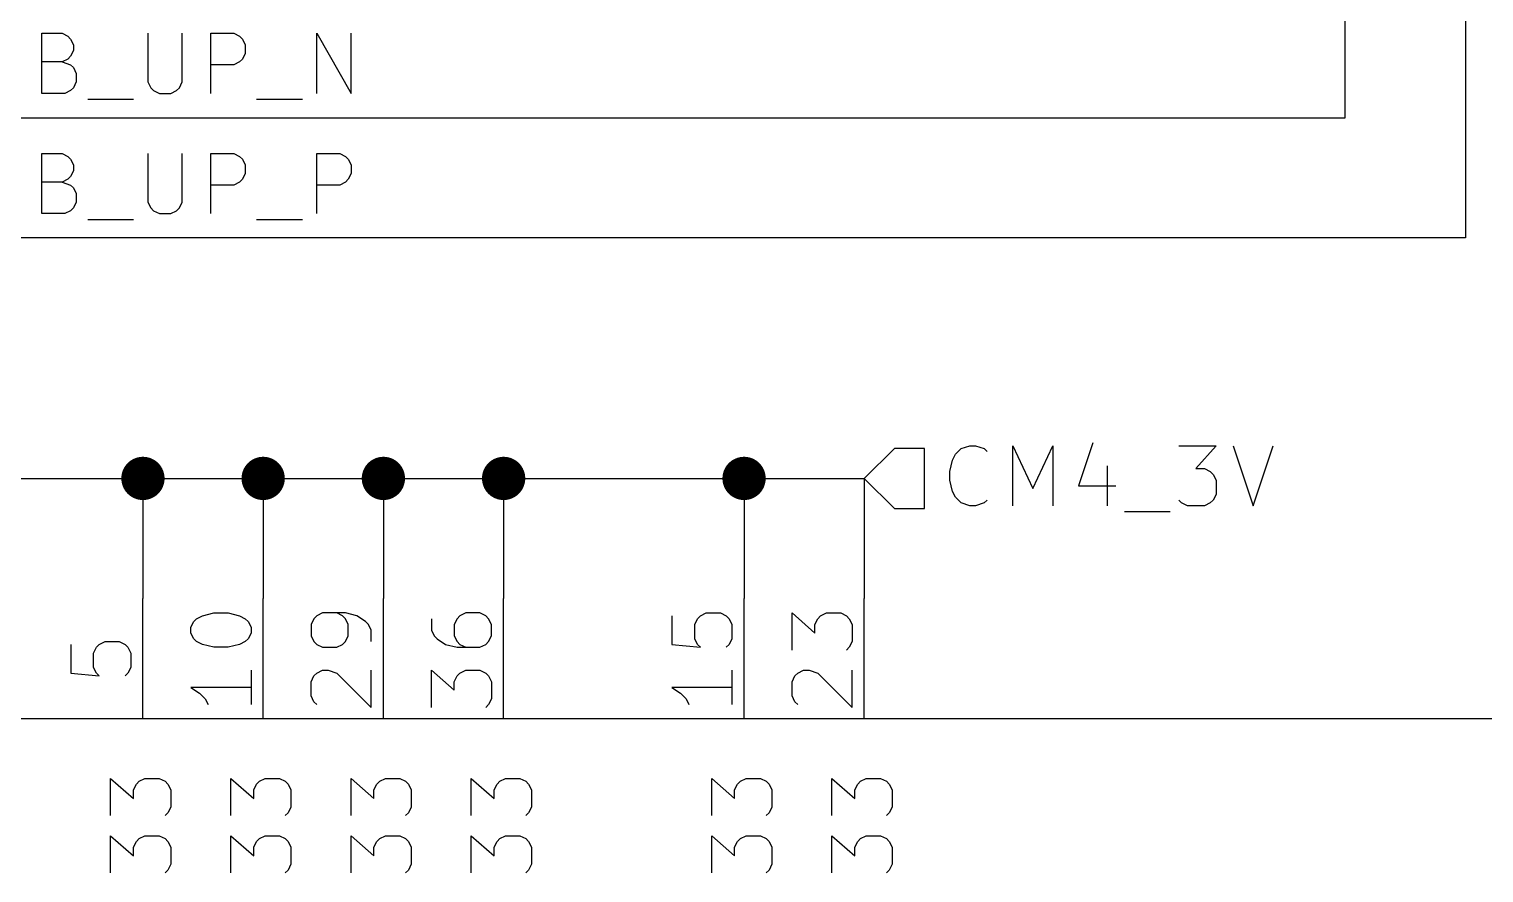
# Model space of a CAD drawing. Header units: millimetres. Extents: x 10 to 287, y -200 to -10.
# Drawn here: x 175.39 to 206.13, y -75.64 to -57.82 of the extents above; entities that cross this region are included whole.
import ezdxf

# ---------------------------------------------------------------- set-up
doc = ezdxf.new("R2010")
doc.units = ezdxf.units.MM
for name, color, linetype in [('GREENSIXTYFIVE', 129, 'CONTINUOUS'), ('LIGHTGREEN', 92, 'CONTINUOUS'), ('LIGHTRED', 12, 'CONTINUOUS'), ('RED', 14, 'CONTINUOUS'), ('REDSIX', 19, 'CONTINUOUS'), ('WHITE', 250, 'CONTINUOUS'), ('YELLOWTHREE', 44, 'CONTINUOUS')]:
    doc.layers.add(name, color=color, linetype=linetype)

msp = doc.modelspace()

# ---------------------------------------------------------------- linework, layer by layer
at = {"layer": 'GREENSIXTYFIVE', "linetype": 'CONTINUOUS'}
for p, q in [((177.1175, -74.434), (177.1175, -73.6478)), ((177.1175, -73.6478), (177.6013, -74.0712)), ((177.1175, -74.434), (177.1175, -73.6478)), ((177.1175, -73.6478), (177.6013, -74.0712)), ((177.6618, -73.7688), (177.7223, -73.7083)), ((177.6618, -73.7688), (177.7223, -73.7083)), ((177.7223, -73.7083), (177.8432, -73.6478)), ((177.7223, -73.7083), (177.8432, -73.6478)), ((177.8432, -73.6478), (178.1456, -73.6478)), ((177.8432, -73.6478), (178.1456, -73.6478)), ((178.1456, -73.6478), (178.2666, -73.7083)), ((178.1456, -73.6478), (178.2666, -73.7083)), ((178.2666, -73.7083), (178.3271, -73.7688)), ((178.2666, -73.7083), (178.3271, -73.7688)), ((179.6575, -74.434), (179.6575, -73.6478)), ((179.6575, -73.6478), (180.1413, -74.0712)), ((179.6575, -74.434), (179.6575, -73.6478)), ((179.6575, -73.6478), (180.1413, -74.0712)), ((180.2018, -73.7688), (180.2623, -73.7083)), ((180.2018, -73.7688), (180.2623, -73.7083)), ((180.2623, -73.7083), (180.3832, -73.6478)), ((180.2623, -73.7083), (180.3832, -73.6478)), ((180.3832, -73.6478), (180.6856, -73.6478)), ((180.3832, -73.6478), (180.6856, -73.6478)), ((180.6856, -73.6478), (180.8066, -73.7083)), ((180.6856, -73.6478), (180.8066, -73.7083)), ((180.8066, -73.7083), (180.8671, -73.7688)), ((180.8066, -73.7083), (180.8671, -73.7688)), ((182.1975, -74.434), (182.1975, -73.6478)), ((182.1975, -73.6478), (182.6813, -74.0712)), ((182.1975, -74.434), (182.1975, -73.6478)), ((182.1975, -73.6478), (182.6813, -74.0712)), ((182.7418, -73.7688), (182.8023, -73.7083)), ((182.7418, -73.7688), (182.8023, -73.7083)), ((182.8023, -73.7083), (182.9232, -73.6478)), ((182.8023, -73.7083), (182.9232, -73.6478)), ((182.9232, -73.6478), (183.2256, -73.6478)), ((182.9232, -73.6478), (183.2256, -73.6478)), ((183.2256, -73.6478), (183.3466, -73.7083)), ((183.2256, -73.6478), (183.3466, -73.7083)), ((183.3466, -73.7083), (183.4071, -73.7688)), ((183.3466, -73.7083), (183.4071, -73.7688)), ((184.7375, -74.434), (184.7375, -73.6478)), ((184.7375, -73.6478), (185.2213, -74.0712)), ((184.7375, -74.434), (184.7375, -73.6478)), ((184.7375, -73.6478), (185.2213, -74.0712)), ((185.2818, -73.7688), (185.3423, -73.7083)), ((185.2818, -73.7688), (185.3423, -73.7083)), ((185.3423, -73.7083), (185.4632, -73.6478)), ((185.3423, -73.7083), (185.4632, -73.6478)), ((185.4632, -73.6478), (185.7656, -73.6478)), ((185.4632, -73.6478), (185.7656, -73.6478)), ((185.7656, -73.6478), (185.8866, -73.7083)), ((185.7656, -73.6478), (185.8866, -73.7083)), ((185.8866, -73.7083), (185.9471, -73.7688)), ((185.8866, -73.7083), (185.9471, -73.7688)), ((189.8175, -74.434), (189.8175, -73.6478)), ((189.8175, -73.6478), (190.3013, -74.0712)), ((189.8175, -74.434), (189.8175, -73.6478)), ((189.8175, -73.6478), (190.3013, -74.0712)), ((190.3618, -73.7688), (190.4223, -73.7083)), ((190.3618, -73.7688), (190.4223, -73.7083)), ((190.4223, -73.7083), (190.5432, -73.6478)), ((190.4223, -73.7083), (190.5432, -73.6478)), ((190.5432, -73.6478), (190.8456, -73.6478)), ((190.5432, -73.6478), (190.8456, -73.6478)), ((190.8456, -73.6478), (190.9666, -73.7083)), ((190.8456, -73.6478), (190.9666, -73.7083)), ((190.9666, -73.7083), (191.0271, -73.7688)), ((190.9666, -73.7083), (191.0271, -73.7688)), ((192.3575, -74.434), (192.3575, -73.6478)), ((192.3575, -73.6478), (192.8413, -74.0712)), ((192.3575, -74.434), (192.3575, -73.6478)), ((192.3575, -73.6478), (192.8413, -74.0712)), ((192.9018, -73.7688), (192.9623, -73.7083)), ((192.9018, -73.7688), (192.9623, -73.7083)), ((192.9623, -73.7083), (193.0832, -73.6478)), ((192.9623, -73.7083), (193.0832, -73.6478)), ((193.0832, -73.6478), (193.3856, -73.6478)), ((193.0832, -73.6478), (193.3856, -73.6478)), ((193.3856, -73.6478), (193.5066, -73.7083)), ((193.3856, -73.6478), (193.5066, -73.7083)), ((193.5066, -73.7083), (193.5671, -73.7688)), ((193.5066, -73.7083), (193.5671, -73.7688)), ((177.6013, -73.8897), (177.6618, -73.7688)), ((177.6013, -73.8897), (177.6618, -73.7688)), ((177.6013, -74.0712), (177.6013, -73.8897)), ((177.6013, -74.0712), (177.6013, -73.8897)), ((178.3271, -73.7688), (178.3875, -73.8897)), ((178.3271, -73.7688), (178.3875, -73.8897)), ((178.3875, -73.8897), (178.3875, -74.2526)), ((178.3875, -73.8897), (178.3875, -74.2526)), ((180.1413, -73.8897), (180.2018, -73.7688)), ((180.1413, -73.8897), (180.2018, -73.7688)), ((180.1413, -74.0712), (180.1413, -73.8897)), ((180.1413, -74.0712), (180.1413, -73.8897)), ((180.8671, -73.7688), (180.9275, -73.8897)), ((180.8671, -73.7688), (180.9275, -73.8897)), ((180.9275, -73.8897), (180.9275, -74.2526)), ((180.9275, -73.8897), (180.9275, -74.2526)), ((182.6813, -73.8897), (182.7418, -73.7688)), ((182.6813, -73.8897), (182.7418, -73.7688)), ((182.6813, -74.0712), (182.6813, -73.8897)), ((182.6813, -74.0712), (182.6813, -73.8897)), ((183.4071, -73.7688), (183.4675, -73.8897)), ((183.4071, -73.7688), (183.4675, -73.8897)), ((183.4675, -73.8897), (183.4675, -74.2526)), ((183.4675, -73.8897), (183.4675, -74.2526)), ((185.2213, -73.8897), (185.2818, -73.7688)), ((185.2213, -73.8897), (185.2818, -73.7688)), ((185.2213, -74.0712), (185.2213, -73.8897)), ((185.2213, -74.0712), (185.2213, -73.8897)), ((185.9471, -73.7688), (186.0075, -73.8897)), ((185.9471, -73.7688), (186.0075, -73.8897)), ((186.0075, -73.8897), (186.0075, -74.2526)), ((186.0075, -73.8897), (186.0075, -74.2526)), ((190.3013, -73.8897), (190.3618, -73.7688)), ((190.3013, -73.8897), (190.3618, -73.7688)), ((190.3013, -74.0712), (190.3013, -73.8897)), ((190.3013, -74.0712), (190.3013, -73.8897)), ((191.0271, -73.7688), (191.0875, -73.8897)), ((191.0271, -73.7688), (191.0875, -73.8897)), ((191.0875, -73.8897), (191.0875, -74.2526)), ((191.0875, -73.8897), (191.0875, -74.2526)), ((192.8413, -73.8897), (192.9018, -73.7688)), ((192.8413, -73.8897), (192.9018, -73.7688)), ((192.8413, -74.0712), (192.8413, -73.8897)), ((192.8413, -74.0712), (192.8413, -73.8897)), ((193.5671, -73.7688), (193.6275, -73.8897)), ((193.5671, -73.7688), (193.6275, -73.8897)), ((193.6275, -73.8897), (193.6275, -74.2526)), ((193.6275, -73.8897), (193.6275, -74.2526)), ((178.3271, -74.3735), (178.2666, -74.434)), ((178.3271, -74.3735), (178.2666, -74.434)), ((178.3875, -74.2526), (178.3271, -74.3735)), ((178.3875, -74.2526), (178.3271, -74.3735)), ((180.8671, -74.3735), (180.8066, -74.434)), ((180.8671, -74.3735), (180.8066, -74.434)), ((180.9275, -74.2526), (180.8671, -74.3735)), ((180.9275, -74.2526), (180.8671, -74.3735)), ((183.4071, -74.3735), (183.3466, -74.434)), ((183.4071, -74.3735), (183.3466, -74.434)), ((183.4675, -74.2526), (183.4071, -74.3735)), ((183.4675, -74.2526), (183.4071, -74.3735)), ((185.9471, -74.3735), (185.8866, -74.434)), ((185.9471, -74.3735), (185.8866, -74.434)), ((186.0075, -74.2526), (185.9471, -74.3735)), ((186.0075, -74.2526), (185.9471, -74.3735)), ((191.0271, -74.3735), (190.9666, -74.434)), ((191.0271, -74.3735), (190.9666, -74.434)), ((191.0875, -74.2526), (191.0271, -74.3735)), ((191.0875, -74.2526), (191.0271, -74.3735)), ((193.5671, -74.3735), (193.5066, -74.434)), ((193.5671, -74.3735), (193.5066, -74.434)), ((193.6275, -74.2526), (193.5671, -74.3735)), ((193.6275, -74.2526), (193.5671, -74.3735)), ((177.1175, -75.6435), (177.1175, -74.8573)), ((177.1175, -74.8573), (177.6013, -75.2807)), ((177.1175, -75.6435), (177.1175, -74.8573)), ((177.1175, -74.8573), (177.6013, -75.2807)), ((177.6013, -75.0992), (177.6618, -74.9783)), ((177.6013, -75.0992), (177.6618, -74.9783)), ((177.6618, -74.9783), (177.7223, -74.9178)), ((177.6618, -74.9783), (177.7223, -74.9178)), ((177.7223, -74.9178), (177.8432, -74.8573)), ((177.7223, -74.9178), (177.8432, -74.8573)), ((177.8432, -74.8573), (178.1456, -74.8573)), ((177.8432, -74.8573), (178.1456, -74.8573)), ((178.1456, -74.8573), (178.2666, -74.9178)), ((178.1456, -74.8573), (178.2666, -74.9178)), ((178.2666, -74.9178), (178.3271, -74.9783)), ((178.2666, -74.9178), (178.3271, -74.9783)), ((178.3271, -74.9783), (178.3875, -75.0992)), ((178.3271, -74.9783), (178.3875, -75.0992)), ((179.6575, -75.6435), (179.6575, -74.8573)), ((179.6575, -74.8573), (180.1413, -75.2807)), ((179.6575, -75.6435), (179.6575, -74.8573)), ((179.6575, -74.8573), (180.1413, -75.2807)), ((180.1413, -75.0992), (180.2018, -74.9783)), ((180.1413, -75.0992), (180.2018, -74.9783)), ((180.2018, -74.9783), (180.2623, -74.9178)), ((180.2018, -74.9783), (180.2623, -74.9178)), ((180.2623, -74.9178), (180.3832, -74.8573)), ((180.2623, -74.9178), (180.3832, -74.8573)), ((180.3832, -74.8573), (180.6856, -74.8573)), ((180.3832, -74.8573), (180.6856, -74.8573)), ((180.6856, -74.8573), (180.8066, -74.9178)), ((180.6856, -74.8573), (180.8066, -74.9178)), ((180.8066, -74.9178), (180.8671, -74.9783)), ((180.8066, -74.9178), (180.8671, -74.9783)), ((180.8671, -74.9783), (180.9275, -75.0992)), ((180.8671, -74.9783), (180.9275, -75.0992)), ((182.1975, -75.6435), (182.1975, -74.8573)), ((182.1975, -74.8573), (182.6813, -75.2807)), ((182.1975, -75.6435), (182.1975, -74.8573)), ((182.1975, -74.8573), (182.6813, -75.2807)), ((182.6813, -75.0992), (182.7418, -74.9783)), ((182.6813, -75.0992), (182.7418, -74.9783)), ((182.7418, -74.9783), (182.8023, -74.9178)), ((182.7418, -74.9783), (182.8023, -74.9178)), ((182.8023, -74.9178), (182.9232, -74.8573)), ((182.8023, -74.9178), (182.9232, -74.8573)), ((182.9232, -74.8573), (183.2256, -74.8573)), ((182.9232, -74.8573), (183.2256, -74.8573)), ((183.2256, -74.8573), (183.3466, -74.9178)), ((183.2256, -74.8573), (183.3466, -74.9178)), ((183.3466, -74.9178), (183.4071, -74.9783)), ((183.3466, -74.9178), (183.4071, -74.9783)), ((183.4071, -74.9783), (183.4675, -75.0992)), ((183.4071, -74.9783), (183.4675, -75.0992)), ((184.7375, -75.6435), (184.7375, -74.8573)), ((184.7375, -74.8573), (185.2213, -75.2807)), ((184.7375, -75.6435), (184.7375, -74.8573)), ((184.7375, -74.8573), (185.2213, -75.2807)), ((185.2213, -75.0992), (185.2818, -74.9783)), ((185.2213, -75.0992), (185.2818, -74.9783)), ((185.2818, -74.9783), (185.3423, -74.9178)), ((185.2818, -74.9783), (185.3423, -74.9178)), ((185.3423, -74.9178), (185.4632, -74.8573)), ((185.3423, -74.9178), (185.4632, -74.8573)), ((185.4632, -74.8573), (185.7656, -74.8573)), ((185.4632, -74.8573), (185.7656, -74.8573)), ((185.7656, -74.8573), (185.8866, -74.9178)), ((185.7656, -74.8573), (185.8866, -74.9178)), ((185.8866, -74.9178), (185.9471, -74.9783)), ((185.8866, -74.9178), (185.9471, -74.9783)), ((185.9471, -74.9783), (186.0075, -75.0992)), ((185.9471, -74.9783), (186.0075, -75.0992)), ((189.8175, -75.6435), (189.8175, -74.8573)), ((189.8175, -74.8573), (190.3013, -75.2807)), ((189.8175, -75.6435), (189.8175, -74.8573)), ((189.8175, -74.8573), (190.3013, -75.2807)), ((190.3013, -75.0992), (190.3618, -74.9783)), ((190.3013, -75.0992), (190.3618, -74.9783)), ((190.3618, -74.9783), (190.4223, -74.9178)), ((190.3618, -74.9783), (190.4223, -74.9178)), ((190.4223, -74.9178), (190.5432, -74.8573)), ((190.4223, -74.9178), (190.5432, -74.8573)), ((190.5432, -74.8573), (190.8456, -74.8573)), ((190.5432, -74.8573), (190.8456, -74.8573)), ((190.8456, -74.8573), (190.9666, -74.9178)), ((190.8456, -74.8573), (190.9666, -74.9178)), ((190.9666, -74.9178), (191.0271, -74.9783)), ((190.9666, -74.9178), (191.0271, -74.9783)), ((191.0271, -74.9783), (191.0875, -75.0992)), ((191.0271, -74.9783), (191.0875, -75.0992)), ((192.3575, -75.6435), (192.3575, -74.8573)), ((192.3575, -74.8573), (192.8413, -75.2807)), ((192.3575, -75.6435), (192.3575, -74.8573)), ((192.3575, -74.8573), (192.8413, -75.2807)), ((192.8413, -75.0992), (192.9018, -74.9783)), ((192.8413, -75.0992), (192.9018, -74.9783)), ((192.9018, -74.9783), (192.9623, -74.9178)), ((192.9018, -74.9783), (192.9623, -74.9178)), ((192.9623, -74.9178), (193.0832, -74.8573)), ((192.9623, -74.9178), (193.0832, -74.8573)), ((193.0832, -74.8573), (193.3856, -74.8573)), ((193.0832, -74.8573), (193.3856, -74.8573)), ((193.3856, -74.8573), (193.5066, -74.9178)), ((193.3856, -74.8573), (193.5066, -74.9178)), ((193.5066, -74.9178), (193.5671, -74.9783)), ((193.5066, -74.9178), (193.5671, -74.9783)), ((193.5671, -74.9783), (193.6275, -75.0992)), ((193.5671, -74.9783), (193.6275, -75.0992)), ((177.6013, -75.2807), (177.6013, -75.0992)), ((177.6013, -75.2807), (177.6013, -75.0992)), ((178.3875, -75.0992), (178.3875, -75.4621)), ((178.3875, -75.0992), (178.3875, -75.4621)), ((180.1413, -75.2807), (180.1413, -75.0992)), ((180.1413, -75.2807), (180.1413, -75.0992)), ((180.9275, -75.0992), (180.9275, -75.4621)), ((180.9275, -75.0992), (180.9275, -75.4621)), ((182.6813, -75.2807), (182.6813, -75.0992)), ((182.6813, -75.2807), (182.6813, -75.0992)), ((183.4675, -75.0992), (183.4675, -75.4621)), ((183.4675, -75.0992), (183.4675, -75.4621)), ((185.2213, -75.2807), (185.2213, -75.0992)), ((185.2213, -75.2807), (185.2213, -75.0992)), ((186.0075, -75.0992), (186.0075, -75.4621)), ((186.0075, -75.0992), (186.0075, -75.4621)), ((190.3013, -75.2807), (190.3013, -75.0992)), ((190.3013, -75.2807), (190.3013, -75.0992)), ((191.0875, -75.0992), (191.0875, -75.4621)), ((191.0875, -75.0992), (191.0875, -75.4621)), ((192.8413, -75.2807), (192.8413, -75.0992)), ((192.8413, -75.2807), (192.8413, -75.0992)), ((193.6275, -75.0992), (193.6275, -75.4621)), ((193.6275, -75.0992), (193.6275, -75.4621)), ((178.3271, -75.583), (178.2666, -75.6435)), ((178.3271, -75.583), (178.2666, -75.6435)), ((178.3875, -75.4621), (178.3271, -75.583)), ((178.3875, -75.4621), (178.3271, -75.583)), ((180.8671, -75.583), (180.8066, -75.6435)), ((180.8671, -75.583), (180.8066, -75.6435)), ((180.9275, -75.4621), (180.8671, -75.583)), ((180.9275, -75.4621), (180.8671, -75.583)), ((183.4071, -75.583), (183.3466, -75.6435)), ((183.4071, -75.583), (183.3466, -75.6435)), ((183.4675, -75.4621), (183.4071, -75.583)), ((183.4675, -75.4621), (183.4071, -75.583)), ((185.9471, -75.583), (185.8866, -75.6435)), ((185.9471, -75.583), (185.8866, -75.6435)), ((186.0075, -75.4621), (185.9471, -75.583)), ((186.0075, -75.4621), (185.9471, -75.583)), ((191.0271, -75.583), (190.9666, -75.6435)), ((191.0271, -75.583), (190.9666, -75.6435)), ((191.0875, -75.4621), (191.0271, -75.583)), ((191.0875, -75.4621), (191.0271, -75.583)), ((193.5671, -75.583), (193.5066, -75.6435)), ((193.5671, -75.583), (193.5066, -75.6435)), ((193.6275, -75.4621), (193.5671, -75.583)), ((193.6275, -75.4621), (193.5671, -75.583))]:
    msp.add_line(p, q, dxfattribs=at)
at = {"layer": 'LIGHTGREEN', "linetype": 'CONTINUOUS'}
for p, q in [((205.74, -46.99), (205.74, -62.23)), ((203.2, -59.69), (203.2, -49.53)), ((146.05, -59.69), (203.2, -59.69)), ((205.74, -62.23), (148.59, -62.23)), ((157.48, -67.31), (177.8, -67.31)), ((177.8, -67.31), (177.8, -69.85)), ((177.8, -67.31), (180.34, -67.31)), ((180.34, -67.31), (180.34, -69.85)), ((180.34, -67.31), (182.88, -67.31)), ((182.88, -67.31), (182.88, -69.85)), ((182.88, -67.31), (185.42, -67.31)), ((185.42, -67.31), (185.42, -69.85)), ((185.42, -67.31), (190.5, -67.31)), ((190.5, -67.31), (190.5, -69.85)), ((190.5, -67.31), (193.04, -67.31)), ((193.04, -67.31), (193.04, -69.85))]:
    msp.add_line(p, q, dxfattribs=at)
at = {"layer": 'LIGHTGREEN', "const_width": 0.4572}
for points in [[(177.5714, -67.31, 1), (178.0286, -67.31, 1)], [(180.1114, -67.31, 1), (180.5686, -67.31, 1)], [(182.6514, -67.31, 1), (183.1086, -67.31, 1)], [(185.1914, -67.31, 1), (185.6486, -67.31, 1)], [(190.2714, -67.31, 1), (190.7286, -67.31, 1)]]:
    msp.add_lwpolyline(points, format="xyb", close=True, dxfattribs=at)
at = {"layer": 'LIGHTRED', "linetype": 'CONTINUOUS'}
for p, q in [((178.8129, -70.4547), (178.8734, -70.3338)), ((178.8129, -70.4547), (178.8734, -70.3338)), ((178.8734, -70.3338), (178.9339, -70.2733)), ((178.8734, -70.3338), (178.9339, -70.2733)), ((178.9339, -70.2733), (179.0548, -70.2128)), ((178.9339, -70.2733), (179.0548, -70.2128)), ((179.0548, -70.2128), (179.2967, -70.1523)), ((179.0548, -70.2128), (179.2967, -70.1523)), ((179.2967, -70.1523), (179.5991, -70.1523)), ((179.2967, -70.1523), (179.5991, -70.1523)), ((179.5991, -70.1523), (179.841, -70.2128)), ((179.5991, -70.1523), (179.841, -70.2128)), ((179.841, -70.2128), (179.962, -70.2733)), ((179.841, -70.2128), (179.962, -70.2733)), ((179.962, -70.2733), (180.0225, -70.3338)), ((179.962, -70.2733), (180.0225, -70.3338)), ((180.0225, -70.3338), (180.0829, -70.4547)), ((180.0225, -70.3338), (180.0829, -70.4547)), ((181.4134, -70.2733), (181.3529, -70.3942)), ((181.4134, -70.2733), (181.3529, -70.3942)), ((181.4739, -70.2128), (181.4134, -70.2733)), ((181.4739, -70.2128), (181.4134, -70.2733)), ((181.5948, -70.1523), (181.4739, -70.2128)), ((181.5948, -70.1523), (181.4739, -70.2128)), ((182.0786, -70.1523), (181.5948, -70.1523)), ((182.0786, -70.1523), (181.5948, -70.1523)), ((182.0182, -70.2128), (181.8972, -70.1523)), ((182.0182, -70.2128), (181.8972, -70.1523)), ((182.0786, -70.2733), (182.0182, -70.2128)), ((182.0786, -70.2733), (182.0182, -70.2128)), ((182.3205, -70.2128), (182.0786, -70.1523)), ((182.3205, -70.2128), (182.0786, -70.1523)), ((182.1391, -70.3942), (182.0786, -70.2733)), ((182.1391, -70.3942), (182.0786, -70.2733)), ((182.502, -70.3338), (182.3205, -70.2128)), ((182.502, -70.3338), (182.3205, -70.2128)), ((182.5625, -70.3942), (182.502, -70.3338)), ((182.5625, -70.3942), (182.502, -70.3338)), ((183.8929, -70.2733), (183.8929, -70.5152)), ((183.8929, -70.2733), (183.8929, -70.5152)), ((184.4372, -70.2733), (184.3767, -70.3942)), ((184.4372, -70.2733), (184.3767, -70.3942)), ((184.4977, -70.2128), (184.4372, -70.2733)), ((184.4977, -70.2128), (184.4372, -70.2733)), ((184.6186, -70.1523), (184.4977, -70.2128)), ((184.6186, -70.1523), (184.4977, -70.2128)), ((184.921, -70.1523), (184.6186, -70.1523)), ((184.921, -70.1523), (184.6186, -70.1523)), ((185.042, -70.2128), (184.921, -70.1523)), ((185.042, -70.2128), (184.921, -70.1523)), ((185.1025, -70.2733), (185.042, -70.2128)), ((185.1025, -70.2733), (185.042, -70.2128)), ((185.1629, -70.3942), (185.1025, -70.2733)), ((185.1629, -70.3942), (185.1025, -70.2733)), ((188.9729, -70.2128), (188.9729, -70.8176)), ((188.9729, -70.2128), (188.9729, -70.8176)), ((189.4567, -70.3942), (189.5172, -70.2733)), ((189.4567, -70.3942), (189.5172, -70.2733)), ((189.5172, -70.2733), (189.5777, -70.2128)), ((189.5172, -70.2733), (189.5777, -70.2128)), ((189.5777, -70.2128), (189.6986, -70.1523)), ((189.5777, -70.2128), (189.6986, -70.1523)), ((189.6986, -70.1523), (190.001, -70.1523)), ((189.6986, -70.1523), (190.001, -70.1523)), ((190.001, -70.1523), (190.122, -70.2128)), ((190.001, -70.1523), (190.122, -70.2128)), ((190.122, -70.2128), (190.1825, -70.2733)), ((190.122, -70.2128), (190.1825, -70.2733)), ((190.1825, -70.2733), (190.2429, -70.3942)), ((190.1825, -70.2733), (190.2429, -70.3942)), ((191.5129, -70.9385), (191.5129, -70.1523)), ((191.5129, -70.1523), (191.9967, -70.5757)), ((191.5129, -70.9385), (191.5129, -70.1523)), ((191.5129, -70.1523), (191.9967, -70.5757)), ((191.9967, -70.3942), (192.0572, -70.2733)), ((191.9967, -70.3942), (192.0572, -70.2733)), ((192.0572, -70.2733), (192.1177, -70.2128)), ((192.0572, -70.2733), (192.1177, -70.2128)), ((192.1177, -70.2128), (192.2386, -70.1523)), ((192.1177, -70.2128), (192.2386, -70.1523)), ((192.2386, -70.1523), (192.541, -70.1523)), ((192.2386, -70.1523), (192.541, -70.1523)), ((192.541, -70.1523), (192.662, -70.2128)), ((192.541, -70.1523), (192.662, -70.2128)), ((192.662, -70.2128), (192.7225, -70.2733)), ((192.662, -70.2128), (192.7225, -70.2733)), ((192.7225, -70.2733), (192.7829, -70.3942)), ((192.7225, -70.2733), (192.7829, -70.3942)), ((178.8129, -70.5757), (178.8129, -70.4547)), ((178.8129, -70.5757), (178.8129, -70.4547)), ((178.8734, -70.6966), (178.8129, -70.5757)), ((178.8734, -70.6966), (178.8129, -70.5757)), ((180.0829, -70.5757), (180.0225, -70.6966)), ((180.0829, -70.5757), (180.0225, -70.6966)), ((180.0829, -70.4547), (180.0829, -70.5757)), ((180.0829, -70.4547), (180.0829, -70.5757)), ((181.3529, -70.3942), (181.3529, -70.6361)), ((181.3529, -70.3942), (181.3529, -70.6361)), ((181.3529, -70.6361), (181.4134, -70.7571)), ((181.3529, -70.6361), (181.4134, -70.7571)), ((182.0786, -70.7571), (182.1391, -70.6361)), ((182.0786, -70.7571), (182.1391, -70.6361)), ((182.1391, -70.6361), (182.1391, -70.3942)), ((182.1391, -70.6361), (182.1391, -70.3942)), ((182.6229, -70.5152), (182.5625, -70.3942)), ((182.6229, -70.5152), (182.5625, -70.3942)), ((182.6229, -70.7571), (182.6229, -70.5152)), ((182.6229, -70.7571), (182.6229, -70.5152)), ((183.8929, -70.5152), (183.9534, -70.6361)), ((183.8929, -70.5152), (183.9534, -70.6361)), ((183.9534, -70.6361), (184.0139, -70.6966)), ((183.9534, -70.6361), (184.0139, -70.6966)), ((184.3767, -70.3942), (184.3767, -70.6361)), ((184.3767, -70.3942), (184.3767, -70.6361)), ((184.3767, -70.6361), (184.4372, -70.7571)), ((184.3767, -70.6361), (184.4372, -70.7571)), ((185.1025, -70.7571), (185.1629, -70.6361)), ((185.1025, -70.7571), (185.1629, -70.6361)), ((185.1629, -70.6361), (185.1629, -70.3942)), ((185.1629, -70.6361), (185.1629, -70.3942)), ((189.4567, -70.6966), (189.4567, -70.3942)), ((189.4567, -70.6966), (189.4567, -70.3942)), ((190.2429, -70.3942), (190.2429, -70.6966)), ((190.2429, -70.3942), (190.2429, -70.6966)), ((191.9967, -70.5757), (191.9967, -70.3942)), ((191.9967, -70.5757), (191.9967, -70.3942)), ((192.7829, -70.3942), (192.7829, -70.7571)), ((192.7829, -70.3942), (192.7829, -70.7571)), ((176.2729, -70.8175), (176.2729, -71.4223)), ((176.2729, -70.8175), (176.2729, -71.4223)), ((176.7567, -70.9989), (176.8172, -70.878)), ((176.7567, -70.9989), (176.8172, -70.878)), ((176.7567, -71.3013), (176.7567, -70.9989)), ((176.7567, -71.3013), (176.7567, -70.9989)), ((176.8172, -70.878), (176.8777, -70.8175)), ((176.8172, -70.878), (176.8777, -70.8175)), ((176.8777, -70.8175), (176.9986, -70.757)), ((176.8777, -70.8175), (176.9986, -70.757)), ((176.9986, -70.757), (177.301, -70.757)), ((176.9986, -70.757), (177.301, -70.757)), ((177.301, -70.757), (177.422, -70.8175)), ((177.301, -70.757), (177.422, -70.8175)), ((177.422, -70.8175), (177.4825, -70.878)), ((177.422, -70.8175), (177.4825, -70.878)), ((177.4825, -70.878), (177.5429, -70.9989)), ((177.4825, -70.878), (177.5429, -70.9989)), ((177.5429, -70.9989), (177.5429, -71.3013)), ((177.5429, -70.9989), (177.5429, -71.3013)), ((178.9339, -70.7571), (178.8734, -70.6966)), ((178.9339, -70.7571), (178.8734, -70.6966)), ((179.0548, -70.8176), (178.9339, -70.7571)), ((179.0548, -70.8176), (178.9339, -70.7571)), ((179.2967, -70.878), (179.0548, -70.8176)), ((179.2967, -70.878), (179.0548, -70.8176)), ((179.5991, -70.878), (179.2967, -70.878)), ((179.5991, -70.878), (179.2967, -70.878)), ((179.841, -70.8176), (179.5991, -70.878)), ((179.841, -70.8176), (179.5991, -70.878)), ((179.962, -70.7571), (179.841, -70.8176)), ((179.962, -70.7571), (179.841, -70.8176)), ((180.0225, -70.6966), (179.962, -70.7571)), ((180.0225, -70.6966), (179.962, -70.7571)), ((181.4134, -70.7571), (181.4739, -70.8176)), ((181.4134, -70.7571), (181.4739, -70.8176)), ((181.4739, -70.8176), (181.5948, -70.878)), ((181.4739, -70.8176), (181.5948, -70.878)), ((181.5948, -70.878), (181.8972, -70.878)), ((181.5948, -70.878), (181.8972, -70.878)), ((181.8972, -70.878), (182.0182, -70.8176)), ((181.8972, -70.878), (182.0182, -70.8176)), ((182.0182, -70.8176), (182.0786, -70.7571)), ((182.0182, -70.8176), (182.0786, -70.7571)), ((184.0139, -70.6966), (184.1953, -70.8176)), ((184.0139, -70.6966), (184.1953, -70.8176)), ((184.1953, -70.8176), (184.4372, -70.878)), ((184.1953, -70.8176), (184.4372, -70.878)), ((184.4372, -70.7571), (184.4977, -70.8176)), ((184.4372, -70.7571), (184.4977, -70.8176)), ((184.4372, -70.878), (184.921, -70.878)), ((184.4372, -70.878), (184.921, -70.878)), ((184.4977, -70.8176), (184.6186, -70.878)), ((184.4977, -70.8176), (184.6186, -70.878)), ((184.921, -70.878), (185.042, -70.8176)), ((184.921, -70.878), (185.042, -70.8176)), ((185.042, -70.8176), (185.1025, -70.7571)), ((185.042, -70.8176), (185.1025, -70.7571)), ((188.9729, -70.8176), (189.5777, -70.878)), ((188.9729, -70.8176), (189.5777, -70.878)), ((189.5172, -70.8176), (189.4567, -70.6966)), ((189.5172, -70.8176), (189.4567, -70.6966)), ((189.5777, -70.878), (189.5172, -70.8176)), ((189.5777, -70.878), (189.5172, -70.8176)), ((190.1825, -70.8176), (190.122, -70.878)), ((190.1825, -70.8176), (190.122, -70.878)), ((190.2429, -70.6966), (190.1825, -70.8176)), ((190.2429, -70.6966), (190.1825, -70.8176)), ((192.7225, -70.878), (192.662, -70.9385)), ((192.7225, -70.878), (192.662, -70.9385)), ((192.7829, -70.7571), (192.7225, -70.878)), ((192.7829, -70.7571), (192.7225, -70.878)), ((176.8172, -71.4223), (176.7567, -71.3013)), ((176.8172, -71.4223), (176.7567, -71.3013)), ((177.5429, -71.3013), (177.4825, -71.4223)), ((177.5429, -71.3013), (177.4825, -71.4223)), ((176.2729, -71.4223), (176.8777, -71.4827)), ((176.2729, -71.4223), (176.8777, -71.4827)), ((176.8777, -71.4827), (176.8172, -71.4223)), ((176.8777, -71.4827), (176.8172, -71.4223)), ((177.4825, -71.4223), (177.422, -71.4827)), ((177.4825, -71.4223), (177.422, -71.4827)), ((180.0829, -71.3618), (180.0829, -72.0875)), ((180.0829, -71.3618), (180.0829, -72.0875)), ((181.3529, -71.6037), (181.4134, -71.4828)), ((181.3529, -71.6037), (181.4134, -71.4828)), ((181.3529, -71.9061), (181.3529, -71.6037)), ((181.3529, -71.9061), (181.3529, -71.6037)), ((181.4134, -71.4828), (181.4739, -71.4223)), ((181.4134, -71.4828), (181.4739, -71.4223)), ((181.4739, -71.4223), (181.5948, -71.3618)), ((181.4739, -71.4223), (181.5948, -71.3618)), ((181.5948, -71.3618), (181.7158, -71.3618)), ((181.5948, -71.3618), (181.7158, -71.3618)), ((181.7158, -71.3618), (181.8972, -71.4223)), ((181.7158, -71.3618), (181.8972, -71.4223)), ((181.8972, -71.4223), (182.6229, -72.148)), ((181.8972, -71.4223), (182.6229, -72.148)), ((182.6229, -72.148), (182.6229, -71.3618)), ((182.6229, -72.148), (182.6229, -71.3618)), ((183.8929, -72.148), (183.8929, -71.3618)), ((183.8929, -71.3618), (184.3767, -71.7852)), ((183.8929, -72.148), (183.8929, -71.3618)), ((183.8929, -71.3618), (184.3767, -71.7852)), ((184.3767, -71.6037), (184.4372, -71.4828)), ((184.3767, -71.6037), (184.4372, -71.4828)), ((184.3767, -71.7852), (184.3767, -71.6037)), ((184.3767, -71.7852), (184.3767, -71.6037)), ((184.4372, -71.4828), (184.4977, -71.4223)), ((184.4372, -71.4828), (184.4977, -71.4223)), ((184.4977, -71.4223), (184.6186, -71.3618)), ((184.4977, -71.4223), (184.6186, -71.3618)), ((184.6186, -71.3618), (184.921, -71.3618)), ((184.6186, -71.3618), (184.921, -71.3618)), ((184.921, -71.3618), (185.042, -71.4223)), ((184.921, -71.3618), (185.042, -71.4223)), ((185.042, -71.4223), (185.1025, -71.4828)), ((185.042, -71.4223), (185.1025, -71.4828)), ((185.1025, -71.4828), (185.1629, -71.6037)), ((185.1025, -71.4828), (185.1629, -71.6037)), ((185.1629, -71.6037), (185.1629, -71.9666)), ((185.1629, -71.6037), (185.1629, -71.9666)), ((190.2429, -71.3618), (190.2429, -72.0875)), ((190.2429, -71.3618), (190.2429, -72.0875)), ((191.5129, -71.6037), (191.5734, -71.4828)), ((191.5129, -71.6037), (191.5734, -71.4828)), ((191.5129, -71.9061), (191.5129, -71.6037)), ((191.5129, -71.9061), (191.5129, -71.6037)), ((191.5734, -71.4828), (191.6339, -71.4223)), ((191.5734, -71.4828), (191.6339, -71.4223)), ((191.6339, -71.4223), (191.7548, -71.3618)), ((191.6339, -71.4223), (191.7548, -71.3618)), ((191.7548, -71.3618), (191.8758, -71.3618)), ((191.7548, -71.3618), (191.8758, -71.3618)), ((191.8758, -71.3618), (192.0572, -71.4223)), ((191.8758, -71.3618), (192.0572, -71.4223)), ((192.0572, -71.4223), (192.7829, -72.148)), ((192.0572, -71.4223), (192.7829, -72.148)), ((192.7829, -72.148), (192.7829, -71.3618)), ((192.7829, -72.148), (192.7829, -71.3618)), ((180.0829, -71.7247), (178.8129, -71.7247)), ((178.8129, -71.7247), (178.9944, -71.8456)), ((180.0829, -71.7247), (178.8129, -71.7247)), ((178.8129, -71.7247), (178.9944, -71.8456)), ((178.9944, -71.8456), (179.1153, -71.9666)), ((178.9944, -71.8456), (179.1153, -71.9666)), ((181.4134, -72.0271), (181.3529, -71.9061)), ((181.4134, -72.0271), (181.3529, -71.9061)), ((190.2429, -71.7247), (188.9729, -71.7247)), ((188.9729, -71.7247), (189.1544, -71.8456)), ((190.2429, -71.7247), (188.9729, -71.7247)), ((188.9729, -71.7247), (189.1544, -71.8456)), ((189.1544, -71.8456), (189.2753, -71.9666)), ((189.1544, -71.8456), (189.2753, -71.9666)), ((191.5734, -72.0271), (191.5129, -71.9061)), ((191.5734, -72.0271), (191.5129, -71.9061)), ((179.1153, -71.9666), (179.1758, -72.0875)), ((179.1153, -71.9666), (179.1758, -72.0875)), ((181.4739, -72.0875), (181.4134, -72.0271)), ((181.4739, -72.0875), (181.4134, -72.0271)), ((185.1025, -72.0875), (185.042, -72.148)), ((185.1025, -72.0875), (185.042, -72.148)), ((185.1629, -71.9666), (185.1025, -72.0875)), ((185.1629, -71.9666), (185.1025, -72.0875)), ((189.2753, -71.9666), (189.3358, -72.0875)), ((189.2753, -71.9666), (189.3358, -72.0875)), ((191.6339, -72.0875), (191.5734, -72.0271)), ((191.6339, -72.0875), (191.5734, -72.0271))]:
    msp.add_line(p, q, dxfattribs=at)
at = {"layer": 'RED', "linetype": 'CONTINUOUS'}
for p, q in [((177.8, -72.39), (177.8, -69.85)), ((177.8, -72.39), (177.8, -69.85)), ((180.34, -72.39), (180.34, -69.85)), ((180.34, -72.39), (180.34, -69.85)), ((182.88, -72.39), (182.88, -69.85)), ((182.88, -72.39), (182.88, -69.85)), ((185.42, -72.39), (185.42, -69.85)), ((185.42, -72.39), (185.42, -69.85)), ((190.5, -72.39), (190.5, -69.85)), ((190.5, -72.39), (190.5, -69.85)), ((193.04, -72.39), (193.04, -69.85)), ((193.04, -72.39), (193.04, -69.85)), ((210.82, -72.39), (160.02, -72.39))]:
    msp.add_line(p, q, dxfattribs=at)
at = {"layer": 'REDSIX', "linetype": 'CONTINUOUS'}
for p, q in [((175.6667, -59.1769), (175.6667, -57.9069)), ((175.6667, -57.9069), (176.0901, -57.9069)), ((176.0901, -57.9069), (176.211, -57.9674)), ((176.211, -57.9674), (176.2715, -58.0279)), ((176.2715, -58.0279), (176.332, -58.1488)), ((177.9043, -57.9069), (177.9043, -58.935)), ((178.63, -58.935), (178.63, -57.9069)), ((179.2348, -59.1769), (179.2348, -57.9069)), ((179.2348, -57.9069), (179.7186, -57.9069)), ((179.7186, -57.9069), (179.8396, -57.9674)), ((179.8396, -57.9674), (179.9001, -58.0279)), ((179.9001, -58.0279), (179.9605, -58.1488)), ((181.4724, -59.1769), (181.4724, -57.9069)), ((181.4724, -57.9069), (182.1981, -59.1769)), ((182.1981, -59.1769), (182.1981, -57.9069)), ((176.2715, -58.3907), (176.211, -58.4512)), ((176.332, -58.2698), (176.2715, -58.3907)), ((176.332, -58.1488), (176.332, -58.2698)), ((179.9605, -58.3303), (179.9001, -58.4512)), ((179.9605, -58.1488), (179.9605, -58.3303)), ((176.0901, -58.5117), (175.6667, -58.5117)), ((176.211, -58.4512), (176.0901, -58.5117)), ((176.0901, -58.5117), (176.2715, -58.5722)), ((176.2715, -58.5722), (176.332, -58.6326)), ((176.332, -58.6326), (176.3924, -58.7536)), ((179.7186, -58.5722), (179.2348, -58.5722)), ((179.8396, -58.5117), (179.7186, -58.5722)), ((179.9001, -58.4512), (179.8396, -58.5117)), ((176.3924, -58.935), (176.332, -59.056)), ((176.3924, -58.7536), (176.3924, -58.935)), ((177.9043, -58.935), (177.9648, -59.056)), ((178.5696, -59.056), (178.63, -58.935)), ((176.1505, -59.1769), (175.6667, -59.1769)), ((176.2715, -59.1165), (176.1505, -59.1769)), ((176.332, -59.056), (176.2715, -59.1165)), ((176.6344, -59.2979), (177.602, -59.2979)), ((177.9648, -59.056), (178.0253, -59.1165)), ((178.0253, -59.1165), (178.1462, -59.1769)), ((178.1462, -59.1769), (178.3881, -59.1769)), ((178.3881, -59.1769), (178.5091, -59.1165)), ((178.5091, -59.1165), (178.5696, -59.056)), ((180.2025, -59.2979), (181.1701, -59.2979)), ((175.6667, -61.7169), (175.6667, -60.4469)), ((175.6667, -60.4469), (176.0901, -60.4469)), ((176.0901, -60.4469), (176.211, -60.5074)), ((176.211, -60.5074), (176.2715, -60.5679)), ((177.9043, -60.4469), (177.9043, -61.475)), ((178.63, -61.475), (178.63, -60.4469)), ((179.2348, -61.7169), (179.2348, -60.4469)), ((179.2348, -60.4469), (179.7186, -60.4469)), ((179.7186, -60.4469), (179.8396, -60.5074)), ((179.8396, -60.5074), (179.9001, -60.5679)), ((181.4724, -61.7169), (181.4724, -60.4469)), ((181.4724, -60.4469), (181.9562, -60.4469)), ((181.9562, -60.4469), (182.0772, -60.5074)), ((182.0772, -60.5074), (182.1377, -60.5679)), ((176.2715, -60.5679), (176.332, -60.6888)), ((176.332, -60.8098), (176.2715, -60.9307)), ((176.332, -60.6888), (176.332, -60.8098)), ((179.9001, -60.5679), (179.9605, -60.6888)), ((179.9605, -60.6888), (179.9605, -60.8703)), ((182.1377, -60.5679), (182.1981, -60.6888)), ((182.1981, -60.6888), (182.1981, -60.8703)), ((176.0901, -61.0517), (175.6667, -61.0517)), ((176.211, -60.9912), (176.0901, -61.0517)), ((176.0901, -61.0517), (176.2715, -61.1122)), ((176.2715, -60.9307), (176.211, -60.9912)), ((176.2715, -61.1122), (176.332, -61.1726)), ((179.7186, -61.1122), (179.2348, -61.1122)), ((179.8396, -61.0517), (179.7186, -61.1122)), ((179.9001, -60.9912), (179.8396, -61.0517)), ((179.9605, -60.8703), (179.9001, -60.9912)), ((181.9562, -61.1122), (181.4724, -61.1122)), ((182.0772, -61.0517), (181.9562, -61.1122)), ((182.1377, -60.9912), (182.0772, -61.0517)), ((182.1981, -60.8703), (182.1377, -60.9912)), ((176.332, -61.1726), (176.3924, -61.2936)), ((176.3924, -61.2936), (176.3924, -61.475)), ((176.1505, -61.7169), (175.6667, -61.7169)), ((176.2715, -61.6565), (176.1505, -61.7169)), ((176.332, -61.596), (176.2715, -61.6565)), ((176.3924, -61.475), (176.332, -61.596)), ((177.9043, -61.475), (177.9648, -61.596)), ((177.9648, -61.596), (178.0253, -61.6565)), ((178.0253, -61.6565), (178.1462, -61.7169)), ((178.1462, -61.7169), (178.3881, -61.7169)), ((178.3881, -61.7169), (178.5091, -61.6565)), ((178.5091, -61.6565), (178.5696, -61.596)), ((178.5696, -61.596), (178.63, -61.475)), ((176.6344, -61.8379), (177.602, -61.8379)), ((180.2025, -61.8379), (181.1701, -61.8379))]:
    msp.add_line(p, q, dxfattribs=at)
at = {"layer": 'WHITE', "linetype": 'CONTINUOUS'}
msp.add_line((210.82, -72.39), (160.02, -72.39), dxfattribs=at)
at = {"layer": 'YELLOWTHREE', "linetype": 'CONTINUOUS'}
for p, q in [((193.675, -66.675), (193.04, -67.31)), ((194.31, -66.675), (193.675, -66.675)), ((194.31, -67.945), (194.31, -66.675)), ((194.9677, -66.8007), (195.0887, -66.6797)), ((195.0887, -66.6797), (195.2701, -66.6192)), ((195.2701, -66.6192), (195.391, -66.6192)), ((195.391, -66.6192), (195.5725, -66.6797)), ((195.5725, -66.6797), (195.6329, -66.7402)), ((196.1772, -67.8892), (196.1772, -66.6192)), ((196.1772, -66.6192), (196.6006, -67.5264)), ((196.6006, -67.5264), (197.0239, -66.6192)), ((197.0239, -66.6192), (197.0239, -67.8892)), ((197.8705, -66.5588), (197.5682, -67.4659)), ((199.6848, -66.6192), (200.471, -66.6192)), ((200.471, -66.6192), (200.0476, -67.103)), ((200.8338, -66.6192), (201.2571, -67.8892)), ((201.2571, -67.8892), (201.6805, -66.6192)), ((194.8468, -67.1635), (194.9072, -66.9216)), ((194.9072, -66.9216), (194.9677, -66.8007)), ((193.04, -67.31), (193.675, -67.945)), ((194.8468, -67.3449), (194.8468, -67.1635)), ((198.1729, -67.0426), (198.1729, -67.8892)), ((200.0476, -67.103), (200.2291, -67.103)), ((200.2291, -67.103), (200.35, -67.1635)), ((200.35, -67.1635), (200.4105, -67.224)), ((200.4105, -67.224), (200.471, -67.3449)), ((194.9072, -67.5868), (194.8468, -67.3449)), ((194.9677, -67.7078), (194.9072, -67.5868)), ((197.5682, -67.4659), (198.3543, -67.4659)), ((200.471, -67.3449), (200.471, -67.6473)), ((195.0887, -67.8288), (194.9677, -67.7078)), ((195.2701, -67.8892), (195.0887, -67.8288)), ((195.391, -67.8892), (195.2701, -67.8892)), ((195.5725, -67.8288), (195.391, -67.8892)), ((195.6329, -67.7683), (195.5725, -67.8288)), ((199.7453, -67.8288), (199.6848, -67.7683)), ((199.8662, -67.8892), (199.7453, -67.8288)), ((200.2291, -67.8892), (199.8662, -67.8892)), ((200.35, -67.8288), (200.2291, -67.8892)), ((200.4105, -67.7683), (200.35, -67.8288)), ((200.471, -67.6473), (200.4105, -67.7683)), ((193.675, -67.945), (194.31, -67.945)), ((198.5358, -68.0102), (199.5034, -68.0102))]:
    msp.add_line(p, q, dxfattribs=at)

doc.saveas('drawing.dxf')
